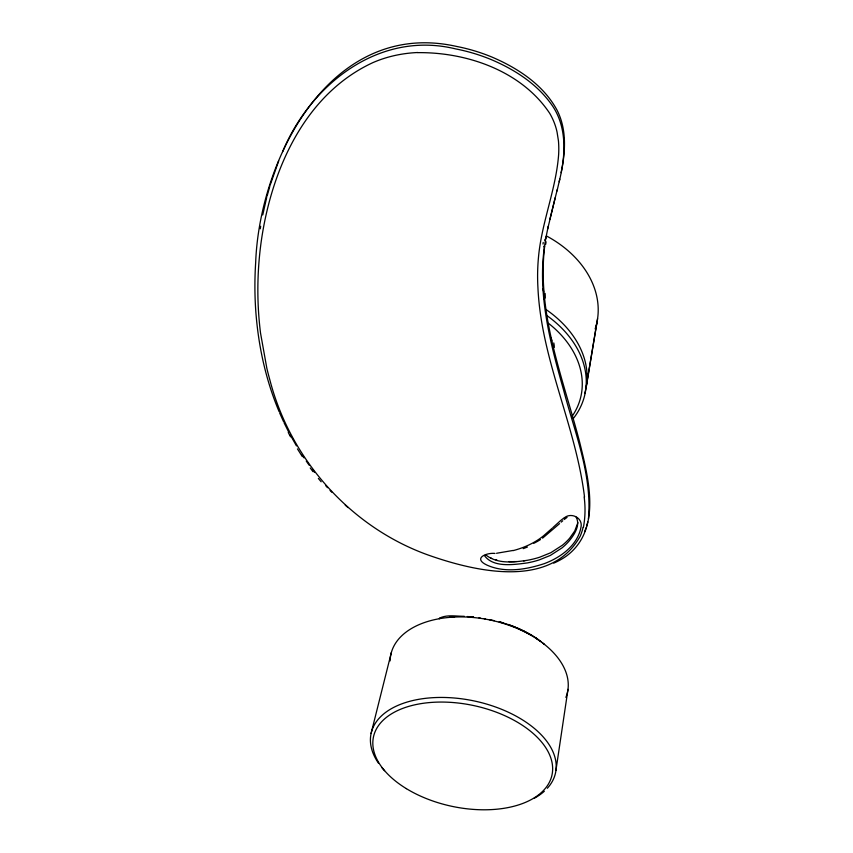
<?xml version="1.0" encoding="UTF-8"?>
<svg xmlns="http://www.w3.org/2000/svg" width="853" height="853" viewBox="0 0 853 853"><rect width="100%" height="100%" fill="white"/><g stroke="black" fill="none" stroke-linecap="round" stroke-linejoin="round"><path stroke-width="1.28" d="M544.854 240.429L544.864 239.352M553.064 346.968L553.011 347.512M484.653 555.879C493.759 567.927 513.858 564.633 527.282 562.927A92.156 62.376 12.2 0 0 539.213 559.92L550.366 555.42L562.031 547.882A94.982 64.274 12.3 0 0 569.218 540.909C574.314 534.639 580.648 525.267 576.138 517.131M588.431 518.901C592.334 474.684 574.623 432.386 563.673 390.354C549.577 340.582 535.609 288.015 546.283 236.153M544.715 246.037C536.43 313.648 563.247 378.444 579.784 442.696C588.645 478.906 601.909 529.223 566.744 555.825A86.59 58.303 11.8 0 1 553.704 563.151M555.921 770.451L567.991 689.341M260.272 228.785L260.666 226.269M586.107 387.635L597.1 321.464M586.651 384.106L597.58 318.617M561.125 172.669C565.859 150 565.688 124.581 551.838 104.951C537.038 83.871 514.604 69.509 491.221 59.582A150.309 121.68 18.3 0 0 455.747 48.93C379.489 30.164 310.855 83.999 282.642 151.706M262.745 214.945L266.701 197.438M545.707 238.808L548.212 226.376M559.205 181.774C564.675 158.455 568.429 132.524 557.105 110.272C543.393 84.81 517.92 68.165 491.946 57.066A150.011 121.616 18.3 0 0 456.547 46.425C331.465 18.393 259.376 157.944 255.655 262.884A653.355 482.531 -3 0 0 255.889 312.507C258.502 346.51 265.869 380.289 279.166 411.754M577.897 522.654L574.741 530.992L569.665 538.179A94.822 64.284 12.3 0 1 562.49 545.152L550.835 552.701L539.693 557.212A92.007 62.386 12.2 0 1 527.772 560.218C514.007 562.308 497.171 564.302 485.666 554.781M544.001 298.102L543.766 298.838M547.647 229.03L555.207 197.693M557.009 190.997L559.771 179.141M583.1 527.314L582.802 528.508A117.671 79.372 12.9 0 1 580.264 536.079C550.526 589.732 474.193 571.339 427.779 554.887C350.476 527.026 290.372 459.394 269.879 379.99A523.017 389.693 1.6 0 1 266.85 368.293L260.538 333.15A638.886 471.794 -2.6 0 1 261.189 241.74C271.19 170.675 304.404 94.246 372.878 62.632A124.378 101.422 18.7 0 1 417.842 52.513M549.854 219.349L557.276 189.526M371.066 733.516L391.346 652.545M586.565 526.312L587.781 521.94M267.053 196.201L269.836 186.317M544.043 246.08L543.809 246.816M270.177 185.08L278.696 160.908M439.316 618.809L439.7 618.158M584.668 531.504L586.267 527.399M439.86 617.988C447.324 614.427 456.27 616.346 464.299 616.303M552.904 527.559L560.474 520.693A54.261 36.018 8.6 0 1 564.377 517.771M552.126 528.274L543.724 535.663A96.208 65.51 13 0 1 513.197 550.601M559.579 523.625L542.583 538.158M561.189 522.143L562.756 520.767M484.909 555.452L485.986 554.77M564.249 519.498L567.064 517.398M564.398 517.782C571.382 511.96 583.271 518.027 580.936 527.442C577.534 545.408 560.57 557.542 544.353 563.62C526.109 569.612 504.784 573.301 486.626 564.942C472.594 558.203 486.615 552.499 494.985 553.437M523.22 548.65L527.389 547.061M513.079 550.452L496.563 553.277M523.529 560.858L524.958 560.666M515.713 561.551L516.374 561.519M515.052 561.583L513.058 561.637M417.874 52.641C467.039 52.129 521.535 70.959 549.769 113.417A76.439 63.527 16.6 0 1 557.052 132.055L558.448 140.862A131.757 108.32 19.8 0 1 558.63 154.542C556.039 189.483 541.634 222.302 538.488 257.19A352.001 266.477 -4.3 0 0 537.923 287.546C541.165 359.795 575.839 425.743 584.518 497M512.461 561.647L508.889 561.605M467.284 616.527L469.545 616.719M470.046 616.762L473.607 617.135M479.002 617.828L480.292 618.009M484.173 618.628L485.464 618.862M496.841 559.984L495.838 559.717M491.648 558.363L490.859 558.054M514.849 627.03L515.66 627.35M516.47 627.68L521.567 629.887M522.441 630.303L523.753 630.932M524.19 631.145L531.302 634.984M531.707 635.218L534.117 636.711M534.511 636.967L535.684 637.735M536.068 637.991L537.955 639.302M539.416 640.368L540.141 640.912M540.493 641.179L541.548 642.01M542.924 643.119L543.585 643.674M543.915 643.951L544.555 644.516M345.241 505.168L348.056 507.588M330.058 490.464L331.806 492.234M325.846 485.826L327.531 487.681M318.361 478.437L321.154 481.785M312.219 469.31L314.544 472.317M310.215 467.945L312.987 471.656M306.238 461.057L309.191 465.216M301.941 454.66L304.052 457.89M302.335 456.611L297.452 448.902M296.46 445.884L290.009 434.497M288.25 432.492L290.521 436.8M284.028 422.683L288.751 432.194M550.601 337.564L551.027 338.502M279.613 412.873L283.537 421.595M551.369 339.419L551.848 340.901M542.881 288.677L543.084 289.327M543.329 290.255L543.628 291.769M552.925 345.422L553.053 346.414A11.761 4.787 50 0 1 553.021 346.936M544.107 296.46L544.075 297.516A12.305 5.704 53 0 1 543.947 298.06M449.488 617.135A87.177 52.534 11.9 0 1 454.734 616.73M468.681 616.719A87.177 52.534 11.9 0 1 473.468 617.06M500.018 621.933A87.177 52.534 11.9 0 1 503.537 622.978M508.175 624.513A87.177 52.534 11.9 0 1 530.95 635.016M535.769 638.055A87.177 52.534 11.9 0 1 540.13 641.115M489.291 619.619A94.736 56.895 11.9 0 1 494.228 620.675M499.122 621.89A94.736 56.895 11.9 0 1 513.847 626.603M390.13 660.894A90.301 54.325 11.9 0 1 489.974 619.992A90.301 54.325 11.9 0 1 565.88 697.37M378.476 763.179A94.299 53.355 12 0 1 464.192 699.161A94.299 53.355 12 0 1 547.327 788.268M544.331 791.243A94.299 53.355 12 0 1 534.117 798.365M384.564 770.696A94.299 53.355 12 0 1 382.091 767.913M584.166 496.99A202.108 135.904 15.5 0 1 583.399 527.367M540.45 539.576A96.56 65.809 12.9 0 1 533.775 543.329M551.219 338.513A14.011 8.05 52.2 0 1 551.571 339.441M553.778 342.917A18.244 5.086 64.2 0 1 554.279 347.427M543.244 289.348A13.435 8.082 57.5 0 1 543.489 290.297M545.11 293.4A18.339 5.886 69.6 0 1 545.099 298.123M546.059 241.73A18.51 8.125 77 0 1 545.6 244.534M543.212 242.465A18.947 6.067 82.7 0 1 543.009 244.065M545.931 309.458A107.158 78.647 13.4 0 1 584.678 393.542M546.549 315.322A107.499 78.668 13.4 0 1 573.195 418.642M548.564 323.362A104.077 76.045 13.4 0 1 571.691 416.925M546.826 236.153A102.499 78.252 13.3 0 1 595.138 328.949M406.359 788.641A91.271 51.543 12 0 0 551.571 776.699A91.271 51.543 12 0 0 430.232 702.509A91.271 51.543 12 0 0 406.359 788.641"/></g></svg>
